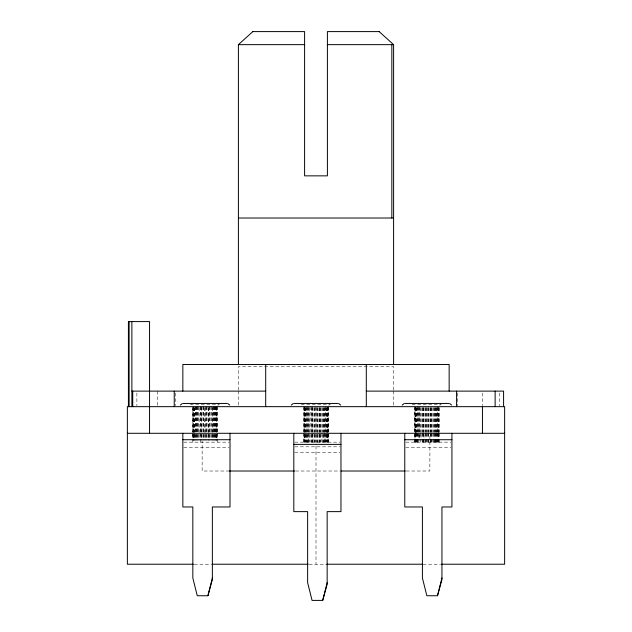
<?xml version="1.0" encoding="UTF-8"?>
<svg xmlns="http://www.w3.org/2000/svg" width="632" height="632" viewBox="0 0 632 632"><rect width="100%" height="100%" fill="white"/><g stroke="black" fill="none" stroke-linecap="round" stroke-linejoin="round"><path stroke-width="0.47" stroke-dasharray="3.16 2.37" d="M217.866 405.152L219.375 404.527L190.706 404.527L192.207 405.152M328.806 405.152L330.315 404.527L301.638 404.527L303.147 405.152M439.738 405.152L441.247 404.527L412.57 404.527L414.079 405.152M183.825 442.163L229.021 442.163M294.788 442.163L339.984 442.163M405.752 442.163L450.948 442.163M294.788 446.824L339.984 446.824M183.825 447.717L229.021 447.717M405.752 447.717L450.948 447.717M294.788 452.378L339.984 452.378M229.424 471.014L202.145 471.014L202.145 441.025M295.492 471.014L340.15 471.014M406.194 471.014L429.855 471.014L429.91 433.291M194.332 564.226L210.938 564.226M309.167 564.226L326.744 564.226M423.013 564.226L440.599 564.226M499.264 393.065L499.264 405.689M482.445 393.065L482.445 405.689M457.758 393.065L457.758 405.689M439.161 407.64L439.169 432.304M439.137 433.291L439.161 438.221M439.169 439.208L439.137 442.163M438.987 407.64L438.932 432.304M438.987 433.291L438.932 438.221M438.932 439.208L438.987 442.163M438.671 407.64L438.782 432.304M438.782 433.291L438.671 438.221M438.782 439.208L438.671 442.163M438.229 407.64L438.229 432.304M438.229 433.291L438.229 438.221M438.229 439.208L438.229 442.163M438.063 407.64L438.063 432.304M438.063 433.291L438.063 438.221M438.063 439.208L438.063 442.163M437.621 407.64L437.621 432.304M437.621 433.291L437.621 438.221M437.621 439.208L437.621 442.163M437.399 406.66L437.399 432.304M437.399 433.291L437.399 438.221M437.399 439.208L437.399 442.163M436.696 407.64L436.696 432.304M436.696 433.291L436.696 438.221M436.696 439.208L436.696 442.163M436.436 407.64L436.436 432.304M436.436 433.291L436.436 438.221M436.436 439.208L436.436 442.163M435.724 407.64L435.724 432.304M435.724 433.291L435.724 438.221M435.724 439.208L435.724 442.163M435.424 407.64L435.424 432.304M435.424 433.291L435.424 438.221M435.424 439.208L435.424 442.163M434.5 407.64L434.5 432.304M434.5 433.291L434.5 438.221M434.5 439.208L434.5 442.163M434.16 407.64L434.16 432.304M434.16 433.291L434.16 438.221M434.16 439.208L434.16 442.163M433.236 407.64L433.236 432.304M433.236 433.291L433.236 438.221M433.236 439.208L433.236 442.163M432.865 407.64L432.865 432.304M432.865 433.291L432.865 438.221M432.865 439.208L432.865 442.163M431.79 407.64L431.79 432.304M431.79 433.291L431.79 438.221M431.79 439.208L431.79 442.163M431.395 407.64L431.395 432.304M431.395 433.291L431.395 438.221M431.395 439.208L431.395 442.163M430.716 407.64L430.716 432.304M430.716 433.291L430.716 438.221M430.716 439.208L430.716 442.163M430.321 407.64L430.321 432.304M430.321 433.291L430.321 438.221M430.321 439.208L430.321 442.163M429.91 407.64L429.91 432.304M428.757 407.64L428.757 432.304M428.757 433.291L428.757 438.221M428.757 439.208L428.757 442.163M428.33 407.64L428.33 432.304M428.33 433.291L428.33 438.221M428.33 439.208L428.33 442.163M427.177 407.64L427.177 432.304M427.177 433.291L427.177 438.221M427.177 439.208L427.177 442.163M426.963 407.64L426.963 432.304M426.963 433.291L426.963 438.221M426.963 439.208L426.963 442.163M426.75 407.64L426.75 432.304M426.75 433.291L426.75 438.221M426.75 439.208L426.75 442.163M425.597 407.64L425.597 432.304M425.597 433.291L425.597 438.221M425.597 439.208L425.597 442.163M425.17 407.64L425.17 432.304M425.17 433.291L425.17 438.221M425.17 439.208L425.17 442.163M424.025 407.64L424.025 432.304M424.025 434.279L424.025 438.221M424.025 439.208L424.025 442.163M423.606 407.64L423.606 432.304M423.606 433.291L423.606 438.221M423.606 439.208L423.606 442.163M423.298 407.64L423.298 432.304M423.298 433.291L423.298 438.221M423.298 439.208L423.298 442.163M422.532 407.64L422.532 432.304M422.532 433.291L422.532 438.221M422.532 439.208L422.532 442.163M422.137 407.64L422.137 432.304M422.137 433.291L422.137 438.221M422.137 439.208L422.137 442.163M421.062 407.64L421.062 432.304M421.062 434.279L421.062 440.196M420.691 407.64L420.691 432.304M420.691 433.291L420.691 438.221M420.691 439.208L420.691 442.163M419.767 406.66L419.767 432.304M419.767 434.279L419.767 440.196M419.427 407.64L419.427 432.304M419.427 434.279L419.427 440.196M418.502 406.66L418.502 432.304M418.502 433.291L418.502 438.221M418.502 439.208L418.502 442.163M418.202 407.64L418.202 432.304M418.202 434.279L418.202 440.196M417.491 406.66L417.491 432.304M417.491 433.291L417.491 438.221M417.491 439.208L417.491 442.163M417.231 407.64L417.231 432.304M417.231 433.291L417.231 438.221M417.231 439.208L417.231 442.163M416.528 407.64L416.528 432.304M416.528 433.291L416.528 438.221M416.528 439.208L416.528 442.163M416.306 407.64L416.306 432.304M416.306 433.291L416.306 438.221M416.306 439.208L416.306 442.163M415.864 407.64L415.864 432.304M415.864 433.291L415.864 438.221M415.864 439.208L415.864 442.163M415.698 407.64L415.698 432.304M415.698 433.291L415.698 438.221M415.698 439.208L415.698 442.163M415.256 407.64L415.256 432.304M415.256 433.291L415.256 438.221M415.256 439.208L415.256 442.163M415.145 407.64L415.145 432.304M415.145 433.291L415.145 438.221M415.145 439.208L415.145 442.163M414.766 406.66L414.789 432.304M414.766 433.291L414.789 438.221M414.758 439.208L414.766 442.163M393.602 390.039L393.602 366.576L238.398 366.576L238.398 390.039M393.602 391.018L393.602 405.681M328.198 406.66L328.206 432.304M328.198 433.291L328.206 442.163M328.174 407.64L328.174 432.304M328.174 434.279L328.174 442.163M327.969 406.66L328.024 432.304M328.024 434.279L327.969 442.163M327.818 407.64L327.818 432.304M327.818 434.279L327.818 442.163M327.708 407.64L327.708 432.304M327.708 434.279L327.708 442.163M327.265 407.64L327.265 432.304M327.265 434.279L327.265 442.163M327.1 407.64L327.1 432.304M327.1 434.279L327.1 442.163M326.657 407.64L326.657 432.304M326.657 434.279L326.657 442.163M326.436 407.64L326.436 432.304M326.436 434.279L326.436 442.163M325.733 407.64L325.733 432.304M325.733 434.279L325.733 442.163M325.472 406.66L325.472 432.304M325.472 433.291L325.472 442.163M324.761 407.64L324.761 432.304M324.761 434.279L324.761 442.163M324.461 407.64L324.461 432.304M324.461 433.291L324.461 442.163M323.537 407.64L323.537 432.304M323.537 434.279L323.537 442.163M323.197 407.64L323.197 432.304M323.197 434.279L323.197 442.163M322.273 407.64L322.273 432.304M322.273 434.279L322.273 442.163M321.901 407.64L321.901 432.304M321.901 433.291L321.901 442.163M320.827 407.64L320.827 432.304M320.827 434.279L320.827 442.163M320.432 407.64L320.432 432.304M320.432 434.279L320.432 442.163M319.752 407.64L319.752 432.304M319.752 434.279L319.752 442.163M319.358 407.64L319.358 432.304M319.358 434.279L319.358 442.163M318.947 407.64L318.947 432.304M318.947 434.279L318.947 442.163M317.793 407.64L317.793 432.304M317.793 434.279L317.793 442.163M317.367 407.64L317.367 432.304M317.367 434.279L317.367 442.163M316.213 407.64L316.213 432.304M316.213 434.279L316.213 442.163M316 406.66L316 445.062M316 446.05L316 564.226M315.787 407.64L315.787 432.304M315.787 434.279L315.787 442.163M314.633 407.64L314.633 432.304M314.633 434.279L314.633 442.163M314.207 407.64L314.207 432.304M314.207 434.279L314.207 442.163M313.053 407.64L313.053 432.304M313.053 433.291L313.053 442.163M312.643 406.66L312.643 432.304M312.643 434.279L312.643 442.163M312.334 407.64L312.334 432.304M312.334 434.279L312.334 442.163M311.568 407.64L311.568 432.304M311.568 434.279L311.568 442.163M311.173 406.66L311.173 432.304M311.173 434.279L311.173 442.163M310.099 406.66L310.099 432.304M310.099 434.279L310.099 442.163M309.727 407.64L309.727 432.304M309.727 434.279L309.727 442.163M308.803 406.66L308.803 432.304M308.803 434.279L308.803 442.163M308.463 407.64L308.463 432.304M308.463 433.291L308.463 442.163M307.539 406.66L307.539 432.304M307.539 434.279L307.539 442.163M307.239 407.64L307.239 432.304M307.239 434.279L307.239 442.163M306.528 407.64L306.528 432.304M306.528 434.279L306.528 442.163M306.267 406.66L306.267 432.304M306.267 434.279L306.267 442.163M305.564 407.64L305.564 432.304M305.564 434.279L305.564 442.163M305.343 407.64L305.343 432.304M305.343 434.279L305.343 442.163M304.901 406.66L304.901 432.304M304.901 434.279L304.901 442.163M304.735 407.64L304.735 432.304M304.735 434.279L304.735 442.163M304.292 406.66L304.292 432.304M304.292 434.279L304.292 442.163M304.182 407.64L304.182 432.304M304.182 434.279L304.182 442.163M304.032 407.64L303.976 432.304M304.032 433.291L303.976 442.163M303.802 406.66L303.795 432.304M303.802 433.291L303.795 442.163M238.398 391.018L238.398 405.681M217.21 406.66L217.242 432.304M217.234 433.291L217.234 442.163M217.005 406.66L217.06 432.304M217.06 434.279L217.005 440.196M216.855 406.66L216.855 432.304M216.855 434.279L216.855 440.196M216.744 406.66L216.744 432.304M216.744 434.279L216.744 440.196M216.302 407.64L216.302 432.304M216.302 434.279L216.302 440.196M216.136 406.66L216.136 432.304M216.136 434.279L216.136 440.196M215.694 406.66L215.694 432.304M215.694 434.279L215.694 440.196M215.472 406.66L215.472 432.304M215.472 434.279L215.472 440.196M214.769 406.66L214.769 432.304M214.769 434.279L214.769 440.196M214.509 406.66L214.509 432.304M214.509 434.279L214.509 440.196M213.798 406.66L213.798 432.304M213.798 434.279L213.798 440.196M213.498 406.66L213.498 432.304M213.498 434.279L213.498 440.196M212.573 406.66L212.573 432.304M212.573 434.279L212.573 440.196M212.233 407.64L212.233 432.304M212.233 434.279L212.233 440.196M211.309 406.66L211.309 432.304M211.309 434.279L211.309 440.196M210.938 406.66L210.938 432.304M210.938 434.279L210.938 440.196M209.863 406.66L209.863 432.304M209.863 434.279L209.863 440.196M209.468 406.66L209.468 432.304M209.468 434.279L209.468 440.196M208.789 407.64L208.789 432.304M208.789 434.279L208.789 440.196M208.394 407.64L208.394 432.304M208.394 434.279L208.394 440.196M207.975 406.66L207.975 432.304M207.975 434.279L207.975 440.196M206.83 406.66L206.83 432.304M206.83 434.279L206.83 440.196M206.403 406.66L206.403 432.304M206.403 434.279L206.403 440.196M205.25 406.66L205.25 432.304M205.25 434.279L205.25 440.196M205.037 407.64L205.037 432.304M205.037 434.279L205.037 440.196M204.823 407.64L204.823 432.304M204.823 434.279L204.823 440.196M203.67 406.66L203.67 432.304M203.67 434.279L203.67 440.196M203.243 406.66L203.243 432.304M203.243 434.279L203.243 440.196M202.09 406.66L202.09 432.304M202.145 434.255L202.09 440.196M201.679 407.64L201.679 432.304M201.679 434.279L201.679 440.196M201.371 406.66L201.371 432.304M201.371 434.279L201.371 440.196M200.605 406.66L200.605 432.304M200.605 434.279L200.605 440.196M200.21 406.66L200.21 432.304M200.21 433.291L200.21 438.221M200.21 439.208L200.21 442.163M199.135 407.64L199.135 432.304M199.135 434.279L199.135 440.196M198.764 406.66L198.764 432.304M198.764 434.279L198.764 440.196M197.84 406.66L197.84 432.304M197.84 434.279L197.84 440.196M197.5 406.66L197.5 432.304M197.5 434.279L197.5 440.196M196.576 406.66L196.576 432.304M196.576 434.279L196.576 440.196M196.275 406.66L196.275 432.304M196.275 434.279L196.275 440.196M195.565 406.66L195.565 432.304M195.565 434.279L195.565 440.196M195.304 406.66L195.304 432.304M195.304 434.279L195.304 440.196M194.601 407.64L194.601 432.304M194.601 434.279L194.601 440.196M194.38 407.64L194.38 432.304M194.38 434.279L194.38 440.196M193.937 407.64L193.937 432.304M193.937 434.279L193.937 440.196M193.771 407.64L193.771 432.304M193.771 434.279L193.771 440.196M193.329 407.64L193.329 432.304M193.329 434.279L193.329 440.196M193.218 406.66L193.218 432.304M193.218 434.279L193.218 440.196M193.013 406.66L193.068 432.304M193.013 434.279L193.068 440.196M192.863 434.279L192.863 440.196M192.839 433.291L192.831 438.221M192.831 439.208L192.839 442.163M175.412 393.065L175.412 405.689M157.534 391.121L157.534 405.689M136.868 393.065L136.868 405.689M414.995 432.304L414.995 407.64L414.94 432.304M414.995 438.221L414.995 433.291L414.94 438.221M414.995 442.163L414.995 439.208L414.94 442.163M192.863 432.304L192.863 406.66L192.831 432.304"/><path stroke-width="0.95" d="M182.845 433.291L182.845 506.967L192.831 506.967L192.831 577.988L197.271 595.739L207.92 595.739L212.36 577.988M293.809 433.291L293.809 511.628L307.626 511.628L307.626 582.649L312.058 600.4L322.715 600.4L327.155 582.649M404.772 433.268L404.772 506.967L422.413 506.967L422.413 577.988L426.853 595.739L437.502 595.739L441.942 577.988M207.92 595.739L212.36 579.607L212.36 506.967L230.001 506.967L230.001 433.291M322.715 600.4L327.155 584.268L327.155 511.628L340.964 511.628L340.964 433.291M437.502 595.739L441.942 579.607L441.942 506.967L451.927 506.967L451.927 433.268M180.341 405.049L182.293 403.556M291.281 405.049L293.224 403.556M402.213 405.049L404.164 403.556M238.398 364.49L238.398 44.651L252.832 31.6M252.682 31.6L304.6 31.6L304.6 175.854L327.4 175.854L327.4 31.6L379.318 31.6M238.398 44.651L304.6 44.651M327.4 44.651L393.602 44.651L393.602 364.49M238.398 218.016L393.602 218.016M131.875 391.121L265.701 391.121M366.299 391.121L503.586 391.121L503.586 406.66M183.122 403.445L226.959 403.445M294.062 403.445L337.891 403.445M404.993 403.445L448.823 403.445M127.364 433.291L504.636 433.291M182.845 439.722L230.001 439.722M404.772 439.722L451.927 439.722M293.809 444.383L340.964 444.383M229.424 471.014L294.52 471.014M341.138 471.014L405.207 471.014M193.353 564.226L127.364 564.226L127.364 406.66L504.636 406.66L504.636 564.226L441.571 564.226M211.918 564.226L308.187 564.226M326.744 564.226L422.042 564.226M449.66 403.556L451.611 405.049M338.72 403.556L340.672 405.049M227.789 403.556L229.74 405.049M379.168 31.6L393.602 44.651M495.133 391.121L495.133 406.66M482.445 406.66L482.445 433.291M456.588 391.121L456.588 406.66M449.154 391.121L449.154 364.49L182.845 364.49L182.845 391.121M391.832 44.651L391.832 218.016M366.299 364.49L366.299 406.66M265.701 364.49L265.701 406.66M174.242 391.121L174.242 406.66M149.555 433.291L149.555 321.593L128.415 321.593L128.415 406.66M132.736 391.121L132.736 406.66M131.875 321.593L131.875 406.66M129.118 321.593L129.118 406.66"/></g></svg>
